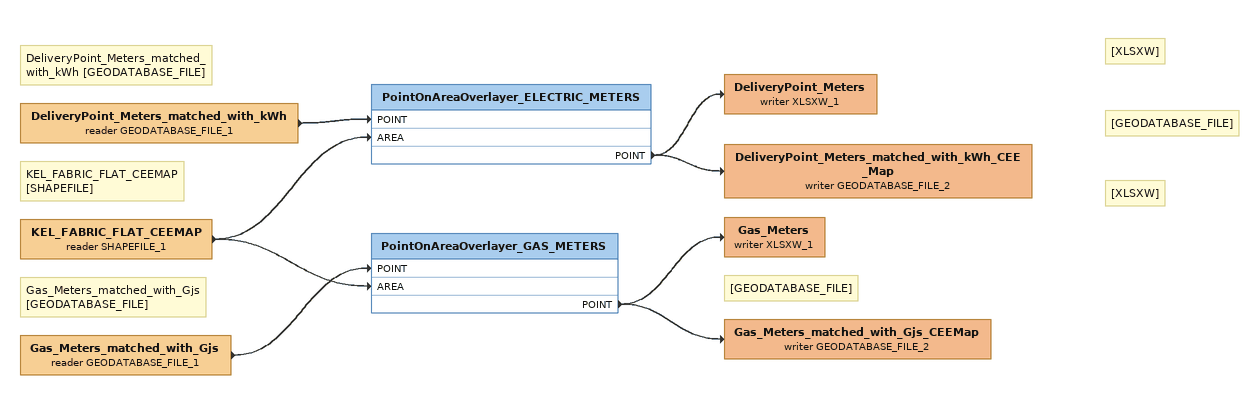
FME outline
Note: DeliveryPoint_Meters_matched_with_kWh [GEODATABASE_FILE]
DeliveryPoint_Meters_matched_with_kWh (reader GEODATABASE_FILE_1)
    -> PointOnAreaOverlayer_ELECTRIC_METERS [POINT]
Note: KEL_FABRIC_FLAT_CEEMAP [SHAPEFILE]
KEL_FABRIC_FLAT_CEEMAP (reader SHAPEFILE_1)
    -> PointOnAreaOverlayer_GAS_METERS [AREA]
    -> PointOnAreaOverlayer_ELECTRIC_METERS [AREA]
PointOnAreaOverlayer_ELECTRIC_METERS
    POINT -> DeliveryPoint_Meters_matched_with_kWh_CEE_Map (writer GEODATABASE_FILE_2)
    POINT -> DeliveryPoint_Meters (writer XLSXW_1)
Note: [XLSXW]
DeliveryPoint_Meters (writer XLSXW_1)
Note: [GEODATABASE_FILE]
DeliveryPoint_Meters_matched_with_kWh_CEE_Map (writer GEODATABASE_FILE_2)
Note: Gas_Meters_matched_with_Gjs [GEODATABASE_FILE]
Gas_Meters_matched_with_Gjs (reader GEODATABASE_FILE_1)
    -> PointOnAreaOverlayer_GAS_METERS [POINT]
PointOnAreaOverlayer_GAS_METERS
    POINT -> Gas_Meters_matched_with_Gjs_CEEMap (writer GEODATABASE_FILE_2)
    POINT -> Gas_Meters (writer XLSXW_1)
Note: [XLSXW]
Gas_Meters (writer XLSXW_1)
Note: [GEODATABASE_FILE]
Gas_Meters_matched_with_Gjs_CEEMap (writer GEODATABASE_FILE_2)
